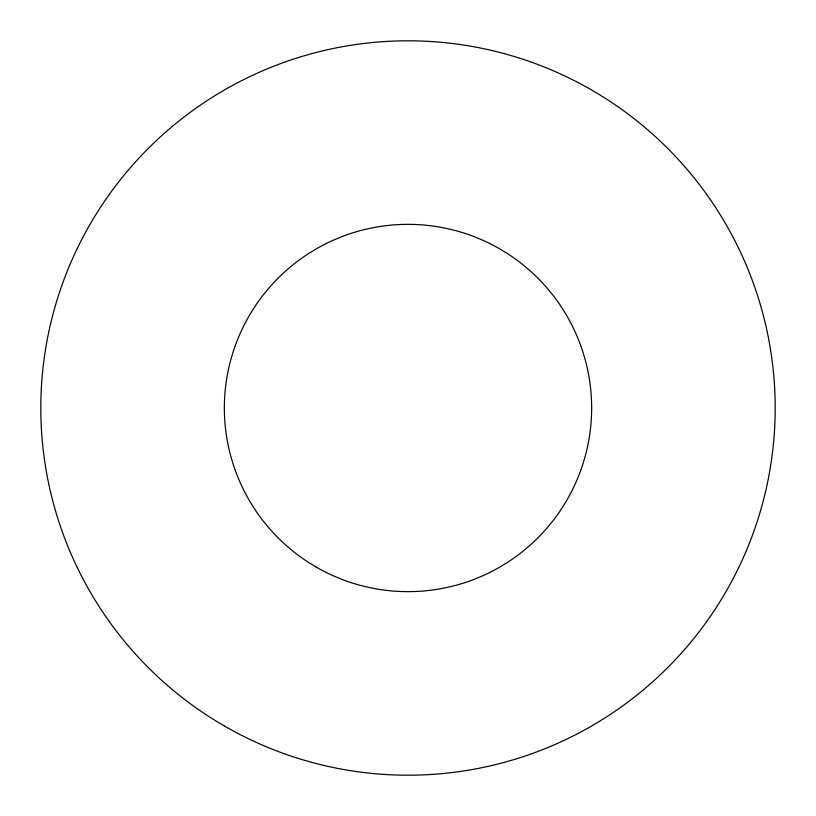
<?xml version="1.0" encoding="UTF-8"?>
<svg xmlns="http://www.w3.org/2000/svg" width="816" height="816" viewBox="0 0 816 816"><rect width="100%" height="100%" fill="white"/><g stroke="black" fill="none" stroke-linecap="round" stroke-linejoin="round"><path stroke-width="1.22" d="M316.18 567.049A183.651 183.651 0 0 0 591.651 408A183.651 183.651 0 0 0 316.18 248.951A183.651 183.651 0 0 0 316.18 567.049M224.4 726.005A367.2 367.2 0 0 0 775.2 408A367.2 367.2 0 0 0 224.4 89.995A367.2 367.2 0 0 0 224.4 726.005"/></g></svg>
